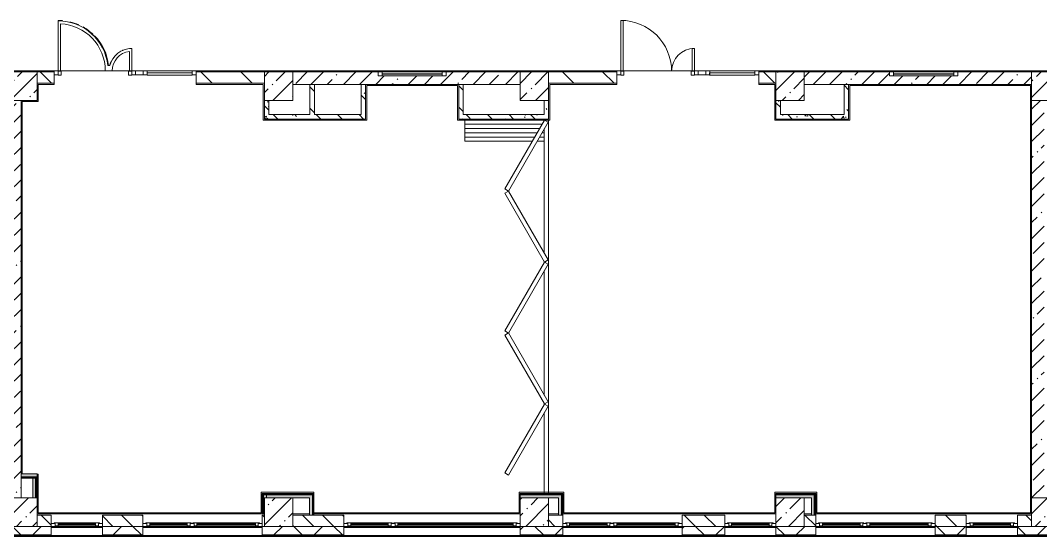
# Model space of a CAD drawing. Header units: millimetres. Extents: x -3708 to 187246, y -8553 to 29000.
# Drawn here: x 107853 to 125804, y -280 to 8808 of the extents above; entities that cross this region are included whole.
import ezdxf

# ---------------------------------------------------------------- set-up
doc = ezdxf.new("R2010")
doc.units = ezdxf.units.MM
for name, color, linetype, lineweight, true_color in [('A-DETL-GENF-4', 7, 'Continuous', 5, 0xaaaaaa), ('A-DOOR-4', 7, 'Continuous', 5, 0xaaaaaa), ('A-DOOR-FRAM-4', 7, 'Continuous', 5, 0xaaaaaa), ('A-FLOR-1', 7, 'Continuous', 5, 0xaaaaaa), ('A-WALL-4', 7, 'Continuous', 5, 0x737373), ('I-WALL-1', 7, 'Continuous', 5, 0xe7e7e7), ('I-WALL-2', 7, 'Continuous', 9, 0xe7e7e7), ('I-WALL-5', 7, 'Continuous', 5, 0x787878)]:
    doc.layers.add(name, color=color, linetype=linetype, lineweight=lineweight, true_color=true_color)
for name, color, linetype, lineweight in [('A-GLAZ-2', 7, 'Continuous', 5), ('A-GLAZ-CURT-2', 7, 'Continuous', 5), ('A-GLAZ-CWMG-2', 7, 'Continuous', 5), ('A-WALL', 7, 'Continuous', 9), ('A-WALL-2', 7, 'Continuous', 5), ('I-WALL-3', 7, 'Continuous', 5), ('S-COLS-2', 7, 'Continuous', 5)]:
    doc.layers.add(name, color=color, linetype=linetype, lineweight=lineweight)
pattern_1 = [(45, (60236.27, 0), (-285.1231, 285.1231), []), (45, (60521.4, 0), (-285.1231, 285.1231), [504.031, -100.806, 16.764, -84.042])]
pattern_2 = [(135, (60236.27, 0), (-353.5534, -353.5534), [])]
pattern_3 = [(135, (60236.3, 0), (-377.1708, -377.1708), [533.4, -88.9, 17.78, -88.9]), (135, (60236.3, 376.94), (-377.1708, -377.1708), []), (50, (60236.27, 0), (637.6445, -55.7866), [66.675, -733.425]), (355, (60236.3, 0), (-123.3494, 668.699), [53.34, -586.74]), (100.451, (60289.4, -4.65), (514.299, 612.908), [56.665, -623.315]), (46.184, (60236.3, 177.8), (948.776, -147.15), [100.012, -1100.137]), (96.636, (60315.3, 165.5), (830.909, 865.997), [84.998, -934.973]), (351.184, (60236.3, 177.8), (830.918, 865.988), [80.01, -880.11]), (21, (60325.17, 133.35), (530.6506, -357.9283), [66.675, -733.425]), (326, (60325.2, 133.35), (216.308, 644.6585), [53.34, -586.74]), (71.451, (60369.4, 103.5), (746.9596, 286.7243), [56.665, -623.315]), (37.5, (60236.27, 0), (10.8105, 295.9426), [16.764, -562.864, 16.764, -578.866, -588.962]), (37.5, (60236.27, 0), (10.8105, 295.9426), [-1175.258, 16.764, -572.198]), (7.5, (60236.27, 0), (233.8692, 350.6318), [16.764, -322.834, 16.764, -549.529, -224.472]), (7.5, (60236.27, 0), (233.8692, 350.6318), [-905.891, 16.764, -207.708]), (327.5, (60038.03, 0), (474.5678, -20.0513), [16.764, -205.486, 16.764, -676.656, -920.115]), (327.5, (60038.03, 0), (474.5678, -20.0513), [-915.67, 16.764, -903.351]), (317.5, (59949.13, 0), (518.4522, 88.9934), [16.764, -272.161, 16.764, -443.738, -653.415]), (317.5, (59949.13, 0), (518.4522, 88.9934), [-749.427, 16.764, -636.651])]
pattern_4 = [(45, (60236.3, 0), (-530.33, 530.33), []), (135, (60236.3, 0), (-530.33, -530.33), [])]

# ---------------------------------------------------------------- blocks, each defined once
blk = doc.blocks.new('BSC_Колонна _Прямоугольная - 500х500-V83-1_7_1_птичка')
at = {"layer": 'S-COLS-2'}
h = blk.add_hatch(dxfattribs=at)
h.set_pattern_fill('FP_96', color=256, style=0, pattern_type=2)
h.set_pattern_definition([(45, (-47660, -7650), (-285.123, 285.123), []), (45, (-47374.88, -7650), (-285.123, 285.123), [504.031, -100.806, 16.764, -84.042])])
h.paths.add_polyline_path([(-250, -250), (250, -250), (250, 250), (-250, 250), (-250, -222)])
for p, q in [((250, 250), (-250, 250)), ((-250, 250), (-250, -250)), ((250, -250), (250, 250)), ((-250, -250), (250, -250))]:
    blk.add_line(p, q, dxfattribs=at)
blk = doc.blocks.new('BSC_Колонна _Прямоугольная - 500х500-V84-1_7_1_птичка')
at = {"layer": 'S-COLS-2'}
h = blk.add_hatch(dxfattribs=at)
h.set_pattern_fill('FP_97', color=256, style=0, pattern_type=2)
h.set_pattern_definition([(45, (-52160, -7650), (-285.123, 285.123), []), (45, (-51874.88, -7650), (-285.123, 285.123), [504.031, -100.806, 16.764, -84.042])])
h.paths.add_polyline_path([(-250, -250), (250, -250), (250, 250), (-250, 250), (-250, -222)])
for p, q in [((250, 250), (-250, 250)), ((-250, 250), (-250, -250)), ((250, -250), (250, 250)), ((-250, -250), (250, -250))]:
    blk.add_line(p, q, dxfattribs=at)
blk = doc.blocks.new('BSC_Колонна _Прямоугольная - 500х500-V85-1_7_1_птичка')
at = {"layer": 'S-COLS-2'}
h = blk.add_hatch(dxfattribs=at)
h.set_pattern_fill('FP_98', color=256, style=0, pattern_type=2)
h.set_pattern_definition([(45, (-61160, -7650), (-285.1231, 285.1231), []), (45, (-60874.88, -7650), (-285.123, 285.123), [504.031, -100.806, 16.764, -84.042])])
h.paths.add_polyline_path([(-250, -250), (250, -250), (250, 250), (-250, 250), (-250, -222)])
for p, q in [((250, 250), (-250, 250)), ((-250, 250), (-250, -250)), ((250, -250), (250, 250)), ((-250, -250), (250, -250))]:
    blk.add_line(p, q, dxfattribs=at)
blk = doc.blocks.new('BSC_Колонна _Прямоугольная - 500х500-V88-1_7_1_птичка')
at = {"layer": 'S-COLS-2'}
h = blk.add_hatch(dxfattribs=at)
h.set_pattern_fill('FP_101', color=256, style=0, pattern_type=2)
h.set_pattern_definition([(45, (-47660, -150), (-285.123, 285.123), []), (45, (-47374.88, -150), (-285.123, 285.123), [504.031, -100.806, 16.764, -84.042])])
h.paths.add_polyline_path([(250, -250), (250, 250), (-250, 250), (-250, -250)])
for p, q in [((250, 250), (-250, 250)), ((-250, 250), (-250, -250)), ((250, -250), (250, 250)), ((-250, -250), (250, -250))]:
    blk.add_line(p, q, dxfattribs=at)
blk = doc.blocks.new('BSC_Колонна _Прямоугольная - 500х500-V89-1_7_1_птичка')
at = {"layer": 'S-COLS-2'}
h = blk.add_hatch(dxfattribs=at)
h.set_pattern_fill('FP_102', color=256, style=0, pattern_type=2)
h.set_pattern_definition([(45, (-52160, -150), (-285.123, 285.123), []), (45, (-51874.88, -150), (-285.123, 285.123), [504.031, -100.806, 16.764, -84.042])])
h.paths.add_polyline_path([(-250, -250), (250, -250), (250, 250), (-250, 250), (-250, -245)])
for p, q in [((250, 250), (-250, 250)), ((-250, 250), (-250, -250)), ((250, -250), (250, 250)), ((-250, -250), (250, -250))]:
    blk.add_line(p, q, dxfattribs=at)
blk = doc.blocks.new('BSC_Колонна _Прямоугольная - 500х500-V90-1_7_1_птичка')
at = {"layer": 'S-COLS-2'}
h = blk.add_hatch(dxfattribs=at)
h.set_pattern_fill('FP_103', color=256, style=0, pattern_type=2)
h.set_pattern_definition([(45, (-61160, -150), (-285.123, 285.123), []), (45, (-60874.88, -150), (-285.123, 285.123), [504.031, -100.806, 16.764, -84.042])])
h.paths.add_polyline_path([(111, -250), (250, -250), (250, 250), (-250, 250), (-250, -250)])
for p, q in [((250, 250), (-250, 250)), ((-250, 250), (-250, -250)), ((250, -250), (250, 250)), ((-250, -250), (250, -250))]:
    blk.add_line(p, q, dxfattribs=at)
blk = doc.blocks.new('BSC_Колонна _Прямоугольная - 500х500-V91-1_7_1_птичка')
at = {"layer": 'S-COLS-2'}
h = blk.add_hatch(dxfattribs=at)
h.set_pattern_fill('FP_104', color=256, style=0, pattern_type=2)
h.set_pattern_definition([(45, (-65660, -150), (-285.1231, 285.1231), []), (45, (-65374.88, -150), (-285.1231, 285.1231), [504.031, -100.806, 16.764, -84.042])])
h.paths.add_polyline_path([(250, -250), (250, 250), (-250, 250), (-250, -250)])
for p, q in [((250, 250), (-250, 250)), ((-250, 250), (-250, -250)), ((250, -250), (250, 250)), ((-250, -250), (250, -250))]:
    blk.add_line(p, q, dxfattribs=at)
blk = doc.blocks.new('BSC_Колонна _Прямоугольная - 500х500-V94-1_7_1_птичка')
at = {"layer": 'S-COLS-2'}
h = blk.add_hatch(dxfattribs=at)
h.set_pattern_fill('FP_107', color=256, style=0, pattern_type=2)
h.set_pattern_definition([(45, (-65660, -7650), (-285.1231, 285.1231), []), (45, (-65374.88, -7650), (-285.1231, 285.1231), [504.031, -100.806, 16.764, -84.042])])
h.paths.add_polyline_path([(-10, -250), (250, -250), (250, 22), (220, 22), (220, 30), (250, 30), (250, 250), (-250, 250), (-250, -250), (-30, -250)])
for p, q in [((220, 250), (-250, 250)), ((-250, 250), (-250, -250)), ((250, -250), (250, 22)), ((-250, -250), (250, -250))]:
    blk.add_line(p, q, dxfattribs=at)
blk = doc.blocks.new('120_Окно_СКБ_1Ст - 120_Окно_СКБ_1Ст 900х2500_h_-20664874-1_7_1_птичка')
at = {"layer": 'A-GLAZ-2'}
for p, q in [((-450, -127), (-450, -57)), ((-450, -57), (-380, -57)), ((450, -57), (-450, -57)), ((-380, -127), (-450, -127)), ((-450, -127), (-400, -127)), ((-380, -127), (-400, -127)), ((-400, -127), (-400, -137)), ((-400, -137), (400, -137)), ((400, -137), (-400, -137)), ((-380, -57), (-380, -127)), ((380, -87), (-380, -87)), ((-380, -87), (-380, -127)), ((-330, -137), (-330, -87)), ((-330, -107), (330, -107)), ((330, -117), (-330, -117)), ((330, -137), (330, -87)), ((380, -127), (380, -57)), ((380, -57), (450, -57)), ((380, -127), (380, -87)), ((450, -127), (380, -127)), ((400, -127), (380, -127)), ((400, -127), (450, -127)), ((400, -137), (400, -127)), ((450, -57), (450, -127))]:
    blk.add_line(p, q, dxfattribs=at)
blk = doc.blocks.new('120_Окно_СКБ_2Ст - 120_Окно_СКБ_2Ст 2100х2500 _мал створка справа_-V100-1_7_1_птичка')
at = {"layer": 'A-GLAZ-2'}
for p, q in [((-1050, -127), (-1050, -57)), ((-1050, -57), (-980, -57)), ((1050, -57), (-1050, -57)), ((-980, -127), (-1050, -127)), ((-1050, -127), (-1000, -127)), ((-980, -127), (-1000, -127)), ((-1000, -127), (-1000, -137)), ((-1000, -137), (170, -137)), ((170, -137), (-1000, -137)), ((-980, -57), (-980, -127)), ((150, -87), (-980, -87)), ((-980, -87), (-980, -127)), ((-930, -137), (-930, -87)), ((-930, -107), (100, -107)), ((100, -117), (-930, -117)), ((100, -137), (100, -87)), ((150, -127), (150, -57)), ((150, -57), (220, -57)), ((150, -127), (150, -87)), ((220, -127), (150, -127)), ((170, -127), (150, -127)), ((170, -127), (200, -127)), ((170, -137), (170, -127)), ((220, -127), (200, -127)), ((200, -127), (200, -137)), ((200, -137), (1000, -137)), ((1000, -137), (200, -137)), ((220, -57), (220, -127)), ((980, -87), (220, -87)), ((220, -87), (220, -127)), ((270, -137), (270, -87)), ((270, -107), (930, -107)), ((930, -117), (270, -117)), ((930, -137), (930, -87)), ((980, -127), (980, -57)), ((980, -57), (1050, -57)), ((980, -127), (980, -87)), ((1050, -127), (980, -127)), ((1000, -127), (980, -127)), ((1000, -127), (1050, -127)), ((1000, -137), (1000, -127)), ((1050, -57), (1050, -127))]:
    blk.add_line(p, q, dxfattribs=at)
blk = doc.blocks.new('120_Окно_СКБ_2Ст - 120_Окно_СКБ_2Ст 3100х2500 _мал_створка слева_-22446080-1_7_1_птичка')
at = {"layer": 'A-GLAZ-2'}
for p, q in [((-1550, -127), (-1550, -57)), ((-1550, -57), (-1480, -57)), ((1550, -57), (-1550, -57)), ((-1480, -127), (-1550, -127)), ((-1550, -127), (-1500, -127)), ((-1480, -127), (-1500, -127)), ((-1500, -127), (-1500, -137)), ((-1500, -137), (670, -137)), ((670, -137), (-1500, -137)), ((-1480, -57), (-1480, -127)), ((650, -87), (-1480, -87)), ((-1480, -87), (-1480, -127)), ((-1430, -137), (-1430, -87)), ((-1430, -107), (600, -107)), ((600, -117), (-1430, -117)), ((600, -137), (600, -87)), ((650, -127), (650, -57)), ((650, -57), (720, -57)), ((650, -127), (650, -87)), ((720, -127), (650, -127)), ((670, -127), (650, -127)), ((670, -127), (700, -127)), ((670, -137), (670, -127)), ((720, -127), (700, -127)), ((700, -127), (700, -137)), ((700, -137), (1500, -137)), ((1500, -137), (700, -137)), ((720, -57), (720, -127)), ((1480, -87), (720, -87)), ((720, -87), (720, -127)), ((770, -137), (770, -87)), ((770, -107), (1430, -107)), ((1430, -117), (770, -117)), ((1430, -137), (1430, -87)), ((1480, -127), (1480, -57)), ((1480, -57), (1550, -57)), ((1480, -127), (1480, -87)), ((1550, -127), (1480, -127)), ((1500, -127), (1480, -127)), ((1500, -127), (1550, -127)), ((1500, -137), (1500, -127)), ((1550, -57), (1550, -127))]:
    blk.add_line(p, q, dxfattribs=at)
blk = doc.blocks.new('DOR__перегородка__Прямоугольная - ТП-3_ Вн_ДПГ_6820х3300h-19315679-1_7_1_птичка')
at = {"layer": 'A-DOOR-4'}
for p, q in [((6445, 1474), (6820, 1474)), ((6445, 1474), (6445, 288)), ((6520, 1474), (6520, 244)), ((6595, 1474), (6595, 201)), ((6670, 1474), (6670, 158)), ((6745, 1474), (6745, 114)), ((6820, 1474), (6820, 0)), ((6445, 201), (6445, 75)), ((246, 75), (1664, 75)), ((246, 0), (6820, 0)), ((1814, 75), (1827, 75)), ((1977, 75), (4164, 75)), ((4314, 75), (4325, 75)), ((4475, 75), (6663, 75)), ((6520, 158), (6520, 75)), ((6595, 114), (6595, 75)), ((6813, 75), (6820, 75))]:
    blk.add_line(p, q, dxfattribs=at)
at = {"layer": 'A-DOOR-FRAM-4'}
for p, q in [((570, 707), (608, 772)), ((608, 772), (1820, 72)), ((1821, 72), (3033, 772)), ((3033, 772), (3071, 707)), ((3070, 707), (3107, 772)), ((3107, 772), (4320, 72)), ((4319, 72), (5532, 772)), ((5532, 772), (5569, 707)), ((5569, 707), (5607, 772)), ((5607, 772), (6819, 72)), ((1783, 7), (570, 707)), ((3071, 707), (1858, 7)), ((4282, 7), (3070, 707)), ((5569, 707), (4357, 7)), ((6781, 7), (5569, 707)), ((1820, 72), (1783, 7)), ((1858, 7), (1821, 72)), ((4320, 72), (4282, 7)), ((4357, 7), (4319, 72)), ((6819, 72), (6781, 7))]:
    blk.add_line(p, q, dxfattribs=at)
blk = doc.blocks.new('BSC_Колонна _Прямоугольная - 500х500-V103-1_7_1_птичка')
at = {"layer": 'S-COLS-2'}
h = blk.add_hatch(dxfattribs=at)
h.set_pattern_fill('FP_136', color=256, style=0, pattern_type=2)
h.set_pattern_definition([(45, (-56660, -150), (-285.123, 285.123), []), (45, (-56374.88, -150), (-285.123, 285.123), [504.031, -100.806, 16.764, -84.042])])
h.paths.add_polyline_path([(-34, -250), (250, -250), (250, 250), (-250, 250), (-250, -250)])
for p, q in [((250, 250), (-250, 250)), ((-250, 250), (-250, -250)), ((250, -250), (250, 250)), ((-250, -250), (250, -250))]:
    blk.add_line(p, q, dxfattribs=at)
blk = doc.blocks.new('BSC_Колонна _Прямоугольная - 500х500-V104-1_7_1_птичка')
at = {"layer": 'S-COLS-2'}
h = blk.add_hatch(dxfattribs=at)
h.set_pattern_fill('FP_137', color=256, style=0, pattern_type=2)
h.set_pattern_definition([(45, (-56660, -7650), (-285.123, 285.123), []), (45, (-56374.88, -7650), (-285.123, 285.123), [504.031, -100.806, 16.764, -84.042])])
h.paths.add_polyline_path([(-34, -250), (250, -250), (250, 250), (-250, 250), (-250, -250)])
for p, q in [((250, 250), (-250, 250)), ((-250, 250), (-250, -250)), ((250, -250), (250, 250)), ((-250, -250), (250, -250))]:
    blk.add_line(p, q, dxfattribs=at)
blk = doc.blocks.new('120_Окно_СКБ_1Ст - 120_Окно_СКБ_1Ст 900х2500_h_-V109-1_7_1_птичка')
at = {"layer": 'A-GLAZ-2'}
for p, q in [((-450, -127), (-450, -57)), ((-450, -57), (-380, -57)), ((450, -57), (-450, -57)), ((-380, -127), (-450, -127)), ((-450, -127), (-400, -127)), ((-380, -127), (-400, -127)), ((-400, -127), (-400, -137)), ((-400, -137), (400, -137)), ((400, -137), (-400, -137)), ((-380, -57), (-380, -127)), ((380, -87), (-380, -87)), ((-380, -87), (-380, -127)), ((-330, -137), (-330, -87)), ((-330, -107), (330, -107)), ((330, -117), (-330, -117)), ((330, -137), (330, -87)), ((380, -127), (380, -57)), ((380, -57), (450, -57)), ((380, -127), (380, -87)), ((450, -127), (380, -127)), ((400, -127), (380, -127)), ((400, -127), (450, -127)), ((400, -137), (400, -127)), ((450, -57), (450, -127))]:
    blk.add_line(p, q, dxfattribs=at)
blk = doc.blocks.new('120_Окно_СКБ_1Ст - 120_Окно_СКБ_1Ст 900х2500_h_-V118-1_7_1_птичка')
at = {"layer": 'A-GLAZ-2'}
for p, q in [((-450, -127), (-450, -57)), ((-450, -57), (-380, -57)), ((450, -57), (-450, -57)), ((-380, -127), (-450, -127)), ((-450, -127), (-400, -127)), ((-380, -127), (-400, -127)), ((-400, -127), (-400, -137)), ((-400, -137), (400, -137)), ((400, -137), (-400, -137)), ((-380, -57), (-380, -127)), ((380, -87), (-380, -87)), ((-380, -87), (-380, -127)), ((-330, -137), (-330, -87)), ((-330, -107), (330, -107)), ((330, -117), (-330, -117)), ((330, -137), (330, -87)), ((380, -127), (380, -57)), ((380, -57), (450, -57)), ((380, -127), (380, -87)), ((450, -127), (380, -127)), ((400, -127), (380, -127)), ((400, -127), (450, -127)), ((400, -137), (400, -127)), ((450, -57), (450, -127))]:
    blk.add_line(p, q, dxfattribs=at)
blk = doc.blocks.new('Прямоугольный импост - 50 x 70 мм-V198-1_7_1_птичка')
at = {"layer": 'A-GLAZ-CWMG-2'}
for p, q in [((-70, 35), (0, 35)), ((-70, -35), (-70, 35)), ((0, 35), (0, -35)), ((0, -35), (-70, -35))]:
    blk.add_line(p, q, dxfattribs=at)
blk = doc.blocks.new('Дверь_Витражная_остекление_ - ДВН_ДАО_Главный вход_1200 в свету-V206-1_7_1_птичка')
at = {"layer": 'A-DETL-GENF-4'}
for p, q in [((-607.5, 925), (-647.5, 925)), ((-647.5, 925), (-647.5, 917)), ((-607.5, 914.7), (-607.5, 925)), ((647.5, 430), (607.5, 430)), ((-647.5, 30), (-607.5, 30)), ((-592.5, 30), (-647.5, 30)), ((-607.5, 30), (-607.5, 37)), ((-592.5, -40), (-592.5, 30)), ((592.5, -40), (592.5, 30)), ((592.5, 30), (647.5, 30)), ((607.5, 37), (607.5, 30)), ((607.5, 30), (647.5, 30)), ((-647.5, -40), (-592.5, -40)), ((647.5, -40), (592.5, -40))]:
    blk.add_line(p, q, dxfattribs=at)
at = {"layer": 'A-DOOR-4'}
blk.add_line((-647.5, 925), (-647.5, 917), dxfattribs=at)
for centre, radius, start, end in [((-647.5, 30), 895, 84.89417, 90), ((-647.5, 30), 895, 66.09157, 76.75735), ((-647.5, 30), 895, 46.29046, 60.65283), ((-647.5, 30), 895, 6.49726, 44.08654), ((647.5, 30), 400, 111.27932, 114.05027), ((647.5, 30), 400, 152.83924, 163.42706), ((647.5, 30), 400, 132.31117, 137.0053), ((647.5, 30), 400, 178.97108, 180), ((-647.5, 30), 895, 360, 0.45558)]:
    blk.add_arc(centre, radius, start, end, dxfattribs=at)
blk = doc.blocks.new('Системная панель - Стемалит - 40мм-V200-1_7_1_птичка')
at = {"layer": 'A-GLAZ-CURT-2'}
for p, q in [((65, 35), (-65, 35)), ((-65, 35), (-65, -35)), ((65, -35), (65, 35)), ((-65, -35), (65, -35))]:
    blk.add_line(p, q, dxfattribs=at)
blk = doc.blocks.new('Прямоугольный импост - 50 x 70 мм-V201-1_7_1_птичка')
at = {"layer": 'A-GLAZ-CWMG-2'}
for p, q in [((-35, 35), (35, 35)), ((-35, -35), (-35, 35)), ((35, 35), (35, -35)), ((35, -35), (-35, -35))]:
    blk.add_line(p, q, dxfattribs=at)
blk = doc.blocks.new('Прямоугольный импост - 50 x 70 мм-V202-1_7_1_птичка')
at = {"layer": 'A-GLAZ-CWMG-2'}
for p, q in [((0, 35), (-70, 35)), ((-70, 35), (-70, -35)), ((0, -35), (0, 35)), ((-70, -35), (0, -35))]:
    blk.add_line(p, q, dxfattribs=at)
blk = doc.blocks.new('Системная панель - Стекло - 40мм-V207-1_7_1_птичка')
at = {"layer": 'A-GLAZ-CURT-2'}
for p, q in [((397.5, 0), (-397.5, 0)), ((-397.5, 0), (-397.5, -40)), ((397.5, -40), (397.5, 0)), ((-397.5, -40), (397.5, -40))]:
    blk.add_line(p, q, dxfattribs=at)
blk = doc.blocks.new('Прямоугольный импост - 50 x 70 мм-V204-1_7_1_птичка')
at = {"layer": 'A-GLAZ-CWMG-2'}
for p, q in [((-35, 35), (35, 35)), ((-35, -35), (-35, 35)), ((35, 35), (35, -35)), ((35, -35), (-35, -35))]:
    blk.add_line(p, q, dxfattribs=at)
blk = doc.blocks.new('Прямоугольный импост - 50 x 70 мм-V205-1_7_1_птичка')
at = {"layer": 'A-GLAZ-CWMG-2'}
blk.add_line((41770, 7918), (40975, 7918), dxfattribs=at)
blk = doc.blocks.new('Дверь_Витражная_остекление_ - ДВН_ДАО_Главный вход_1200 в свету-V208-1_7_1_птичка')
at = {"layer": 'A-DETL-GENF-4'}
for p, q in [((-607.5, 925), (-647.5, 925)), ((-647.5, 925), (-647.5, 35)), ((-607.5, 30), (-607.5, 925)), ((647.5, 430), (607.5, 430)), ((607.5, 430), (607.5, 30)), ((647.5, 35), (647.5, 430)), ((-647.5, 30), (-607.5, 30)), ((-592.5, 30), (-647.5, 30)), ((-592.5, -40), (-592.5, 30)), ((592.5, -40), (592.5, 30)), ((592.5, 30), (647.5, 30)), ((607.5, 30), (647.5, 30)), ((-647.5, -40), (-592.5, -40)), ((647.5, -40), (592.5, -40))]:
    blk.add_line(p, q, dxfattribs=at)
at = {"layer": 'A-DOOR-4'}
for p, q in [((-647.5, 925), (-647.5, 35)), ((647.5, 430), (647.5, 35))]:
    blk.add_line(p, q, dxfattribs=at)
for centre, radius, start, end in [((-647.5, 30), 895, 360, 90), ((647.5, 30), 400, 90, 180)]:
    blk.add_arc(centre, radius, start, end, dxfattribs=at)
blk = doc.blocks.new('Системная панель - Стекло - 40мм-V209-1_7_1_птичка')
at = {"layer": 'A-GLAZ-CURT-2'}
h = blk.add_hatch(dxfattribs=at)
h.set_pattern_fill('FP_204', color=256, style=0, pattern_type=2)
h.set_pattern_definition([(45, (-60642.5, -7383), (-1414.214, 1414.214), [1000, -3000]), (45, (-61642.5, -7883), (-1414.214, 1414.214), [3000, -1000]), (45, (-59642.5, -8383), (-1414.214, 1414.214), [1000, -3000])])
h.paths.add_polyline_path([(200, -40), (398, -35), (398, 0), (-398, 0), (-398, -40)])
for p, q in [((398, 0), (-398, 0)), ((-398, 0), (-398, -40)), ((398, -40), (398, 0)), ((-398, -40), (398, -40))]:
    blk.add_line(p, q, dxfattribs=at)
blk = doc.blocks.new('120_Окно_СКБ_1Ст - 120_Окно_СКБ_1Ст 400х1200 EI30-V211-1_7_1_птичка')
at = {"layer": 'A-GLAZ-2'}
for p, q in [((-600, 40), (-600, 110)), ((-600, 110), (-530, 110)), ((600, 110), (-600, 110)), ((-530, 40), (-600, 40)), ((-600, 40), (600, 40)), ((-530, 110), (-530, 40)), ((530, 80), (-530, 80)), ((530, 70), (-530, 70)), ((530, 40), (530, 110)), ((530, 110), (600, 110)), ((600, 40), (530, 40)), ((600, 110), (600, 40))]:
    blk.add_line(p, q, dxfattribs=at)

msp = doc.modelspace()

# ---------------------------------------------------------------- hatches: boundary and pattern name
at = {"layer": 'A-WALL-2'}
h = msp.add_hatch(dxfattribs=at)
h.set_pattern_fill('FP_93', color=256, style=0, pattern_type=2)
h.set_pattern_definition([(135, (60236.27, 0), (-176.7767, -176.7767), [])])
h.paths.add_polyline_path([(117396.3, -100), (117396.3, 100), (117146.3, 100), (117146.3, -100)])
h.paths.add_polyline_path([(108146.3, -100), (108396.3, -100), (108396.3, 100), (108146.3, 100)])
h.paths.add_polyline_path([(109296.3, -100), (110007.8, -100), (110007.8, 100), (109296.3, 100)])
h.paths.add_polyline_path([(125396.3, -100), (125646.3, -100), (125646.3, 100), (125396.3, 100)])
h.paths.add_polyline_path([(124295, -100), (124496.3, -100), (124496.3, 100), (123946.3, 100), (123946.3, -100)])
h.paths.add_polyline_path([(112107.8, -100), (112146.3, -94.7), (112146.3, 100), (112107.8, 100)])
h.paths.add_polyline_path([(121646.3, -100), (121846.3, -100), (121846.3, 100), (121646.3, 100), (121646.3, 42.9)])
h.paths.add_polyline_path([(112646.3, -100), (113546.3, -100), (113546.3, 100), (112646.3, 100), (112646.3, -25.1)])
h.paths.add_polyline_path([(119496.3, -100), (120246.3, -100), (120246.3, 100), (119496.3, 100)])
h = msp.add_hatch(dxfattribs=at)
h.set_pattern_fill('FP_111', color=256, style=0, pattern_type=2)
h.set_pattern_definition([(45, (60236.27, 0), (-353.5534, 353.5534), []), (135, (60236.27, 0), (-353.5534, -353.5534), [])])
h.paths.add_polyline_path([(135930.1, -250), (135936.3, -250), (135936.3, -100), (134216.3, -100), (134216.3, -250), (135928.3, -250)])
h.paths.add_polyline_path([(127296.3, -250), (130896.3, -250), (130896.3, -100), (127296.3, -100), (127296.3, -113)])
h.paths.add_polyline_path([(131796.3, -250), (132516.3, -250), (132516.3, -100), (131796.3, -101.8), (131796.3, -118)])
h.paths.add_polyline_path([(126153.3, -250), (126396.3, -250), (126396.3, -100), (125396.3, -100), (125396.3, -250)])
h.paths.add_polyline_path([(120246.3, -250), (120246.3, -100), (119496.3, -100), (119496.3, -250)])
h.paths.add_polyline_path([(121507.7, -250), (121846.3, -250), (121846.3, -100), (121146.3, -100), (121146.3, -250)])
h.paths.add_polyline_path([(117396.3, -250), (117396.3, -100), (116646.3, -100), (116646.3, -250), (116862.2, -250)])
h.paths.add_polyline_path([(123946.3, -250), (124496.3, -250), (124496.3, -100), (123946.3, -100), (123946.3, -121.3)])
h.paths.add_polyline_path([(113145.7, -250), (113546.3, -250), (113546.3, -100), (112107.8, -100), (112107.8, -250), (112216.6, -250)])
h.paths.add_polyline_path([(108396.3, -250), (108396.3, -100), (107646.3, -100), (107646.3, -250)])
h.paths.add_polyline_path([(103854.6, -250), (104546.3, -250), (104546.3, -100), (102973.8, -100), (102973.8, -250)])
h.paths.add_polyline_path([(109296.3, -250), (110007.8, -250), (110007.8, -100), (109296.3, -100), (109296.3, -157.7)])
h.paths.add_polyline_path([(99276.3, -250), (99276.3, -100), (98627.3, -100), (98627.3, -250), (99209, -250)])
h.paths.add_polyline_path([(100176.3, -250), (100873.8, -250), (100873.8, -100), (100176.3, -100), (100176.3, -180.4)])
at = {"layer": 'I-WALL-1'}
for points in [[(108137.7, 775), (108146.3, 775), (108146.3, 825), (107866.3, 820), (107866.3, 775), (108121.3, 775)], [(108121.3, 400), (108121.3, 750), (108071.3, 750), (108071.3, 400)], [(112216.6, 405), (112941.3, 405), (112941.3, 455), (112107.8, 455), (112107.8, 405), (112146.3, 405)], [(112991.3, 100), (112991.3, 455), (112941.3, 455), (112941.3, 100)], [(116862.2, 405), (117321.3, 405), (117321.3, 455), (116646.3, 455), (116646.3, 405)], [(121771.3, 405), (121821.3, 405), (121821.3, 455), (121146.3, 455), (121146.3, 405), (121646.3, 405)]]:
    msp.add_hatch(color=256, dxfattribs=at).paths.add_polyline_path(points)
h = msp.add_hatch(color=256, dxfattribs=at)
h.paths.add_polyline_path([(112132.8, 120), (112146.3, 120), (112146.3, 400), (112132.8, 405)])
h.paths.add_polyline_path([(112132.8, 455), (112182.8, 455), (112182.8, 480), (112132.8, 480)])
at = {"layer": 'I-WALL-2'}
for points in [[(117371.3, 100), (117371.3, 455), (117321.3, 455), (117321.3, 100)], [(121771.3, 100), (121821.3, 100), (121821.3, 405), (121771.3, 405), (121771.3, 120)]]:
    msp.add_hatch(color=256, dxfattribs=at).paths.add_polyline_path(points)
at = {"layer": 'I-WALL-3'}
h = msp.add_hatch(dxfattribs=at)
h.set_pattern_fill('FP_110', color=256, style=0, pattern_type=2)
h.set_pattern_definition(pattern_2)
h.paths.add_polyline_path([(112126.3, 7700), (112146.3, 7700), (112146.3, 7900), (110946.3, 7900), (110946.3, 7700), (111287.5, 7700)])
h.paths.add_polyline_path([(108166.3, 7700), (108446.3, 7700), (108446.3, 7900), (108146.3, 7900), (108146.3, 7700)])
h = msp.add_hatch(dxfattribs=at)
h.set_pattern_fill('FP_92', color=256, style=0, pattern_type=2)
h.set_pattern_definition(pattern_1)
h.paths.add_polyline_path([(114146.3, 7680), (116646.3, 7680), (116646.3, 7900), (115346.3, 7900), (115346.3, 7830), (114146.3, 7830), (114146.3, 7900), (112646.3, 7900), (112646.3, 7680), (113926.3, 7680)])
h = msp.add_hatch(dxfattribs=at)
h.set_pattern_fill('FP_110', color=256, style=0, pattern_type=2)
h.set_pattern_definition(pattern_2)
h.paths.add_polyline_path([(121126.3, 7700), (121146.3, 7700), (121146.3, 7900), (120846.3, 7900), (120846.3, 7700)])
h.paths.add_polyline_path([(118346.3, 7700), (118346.3, 7900), (117146.3, 7900), (117146.3, 7700), (117166.3, 7700)])
h = msp.add_hatch(dxfattribs=at)
h.set_pattern_fill('FP_92', color=256, style=0, pattern_type=2)
h.set_pattern_definition(pattern_1)
h.paths.add_polyline_path([(121646.3, 7680), (125646.3, 7680), (125646.3, 7900), (124346.3, 7900), (124346.3, 7830), (123146.3, 7830), (123146.3, 7900), (121646.3, 7900)])
h = msp.add_hatch(dxfattribs=at)
h.set_pattern_fill('FP_92', color=256, style=0, pattern_type=2)
h.set_pattern_definition(pattern_1)
h.paths.add_polyline_path([(107646.3, 400), (107866.3, 400), (107866.3, 7400), (107646.3, 7400), (107646.3, 702.3)])
h = msp.add_hatch(dxfattribs=at)
h.set_pattern_fill('FP_92', color=256, style=0, pattern_type=2)
h.set_pattern_definition(pattern_1)
h.paths.add_polyline_path([(125866.3, 400), (125866.3, 7400), (125646.3, 7400), (125646.3, 400)])
h = msp.add_hatch(dxfattribs=at)
h.set_pattern_fill('FP_203', color=256, style=0, pattern_type=2)
h.set_pattern_definition(pattern_4)
h.paths.add_polyline_path([(112646.3, 467.5), (113003.8, 467.5), (113003.8, 480), (112182.8, 478.9), (112182.8, 467.5), (112216.6, 467.5)])
h.paths.add_polyline_path([(112107.8, 467.5), (112132.8, 467.5), (112132.8, 480), (112107.8, 480)])
h = msp.add_hatch(dxfattribs=at)
h.set_pattern_fill('FP_203', color=256, style=0, pattern_type=2)
h.set_pattern_definition(pattern_4)
h.paths.add_polyline_path([(112991.3, 455), (112990.8, 467.5), (112182.8, 466.4), (112182.8, 455), (112941.3, 455)])
h.paths.add_polyline_path([(112107.8, 455), (112132.8, 455), (112132.8, 467.5), (112107.8, 467.5)])
h = msp.add_hatch(dxfattribs=at)
h.set_pattern_fill('FP_203', color=256, style=0, pattern_type=2)
h.set_pattern_definition(pattern_4)
h.paths.add_polyline_path([(113003.8, 100), (113003.8, 467.5), (112991.3, 467.5), (112991.3, 100)])
h = msp.add_hatch(dxfattribs=at)
h.set_pattern_fill('FP_203', color=256, style=0, pattern_type=2)
h.set_pattern_definition(pattern_4)
h.paths.add_polyline_path([(113016.3, 100), (113013.4, 480), (113003.8, 480), (113003.8, 100)])
h = msp.add_hatch(dxfattribs=at)
h.set_pattern_fill('FP_203', color=256, style=0, pattern_type=2)
h.set_pattern_definition(pattern_4)
h.paths.add_polyline_path([(116646.3, 467.5), (117383.8, 467.5), (117383.8, 480), (116646.3, 480)])
h = msp.add_hatch(dxfattribs=at)
h.set_pattern_fill('FP_203', color=256, style=0, pattern_type=2)
h.set_pattern_definition(pattern_4)
h.paths.add_polyline_path([(116646.3, 455), (117371.3, 455), (117370.8, 467.5), (116646.3, 467.5)])
h = msp.add_hatch(dxfattribs=at)
h.set_pattern_fill('FP_203', color=256, style=0, pattern_type=2)
h.set_pattern_definition(pattern_4)
h.paths.add_polyline_path([(117383.8, 100), (117383.8, 467.5), (117371.3, 467.5), (117371.3, 100)])
h = msp.add_hatch(dxfattribs=at)
h.set_pattern_fill('FP_203', color=256, style=0, pattern_type=2)
h.set_pattern_definition(pattern_4)
h.paths.add_polyline_path([(117396.3, 100), (117396.3, 480), (117383.8, 480), (117383.8, 100)])
h = msp.add_hatch(dxfattribs=at)
h.set_pattern_fill('FP_203', color=256, style=0, pattern_type=2)
h.set_pattern_definition(pattern_4)
h.paths.add_polyline_path([(121146.3, 467.5), (121846.3, 467.5), (121846.3, 480), (121146.3, 480)])
h = msp.add_hatch(dxfattribs=at)
h.set_pattern_fill('FP_203', color=256, style=0, pattern_type=2)
h.set_pattern_definition(pattern_4)
h.paths.add_polyline_path([(121146.3, 455), (121833.8, 455), (121833.8, 467.5), (121146.3, 467.5)])
at = {"layer": 'I-WALL-5'}
h = msp.add_hatch(dxfattribs=at)
h.set_pattern_fill('FP_122', color=256, style=0, pattern_type=2)
h.set_pattern_definition(pattern_3)
h.paths.add_polyline_path([(113026.3, 7150), (113026.3, 7680), (112946.3, 7680), (112946.3, 7150), (113016.3, 7150)])
h = msp.add_hatch(dxfattribs=at)
h.set_pattern_fill('FP_122', color=256, style=0, pattern_type=2)
h.set_pattern_definition(pattern_3)
h.paths.add_polyline_path([(113926.3, 7150), (113926.3, 7680), (113846.3, 7680), (113846.3, 7150)])
h = msp.add_hatch(dxfattribs=at)
h.set_pattern_fill('FP_122', color=256, style=0, pattern_type=2)
h.set_pattern_definition(pattern_3)
h.paths.add_polyline_path([(115646.3, 7070), (115646.3, 7680), (115566.3, 7680), (115566.3, 7070)])
h = msp.add_hatch(dxfattribs=at)
h.set_pattern_fill('FP_122', color=256, style=0, pattern_type=2)
h.set_pattern_definition(pattern_3)
h.paths.add_polyline_path([(122426.3, 7070), (122426.3, 7680), (122346.3, 7680), (122346.3, 7070)])
h = msp.add_hatch(dxfattribs=at)
h.set_pattern_fill('FP_122', color=256, style=0, pattern_type=2)
h.set_pattern_definition(pattern_3)
h.paths.add_polyline_path([(112146.3, 7070), (112226.3, 7070), (112226.3, 7400), (112146.3, 7400), (112146.3, 7150)])
h = msp.add_hatch(dxfattribs=at)
h.set_pattern_fill('FP_122', color=256, style=0, pattern_type=2)
h.set_pattern_definition(pattern_3)
h.paths.add_polyline_path([(117146.3, 7150), (117146.3, 7400), (117066.3, 7400), (117066.3, 7150), (117139.6, 7150)])
h = msp.add_hatch(dxfattribs=at)
h.set_pattern_fill('FP_122', color=256, style=0, pattern_type=2)
h.set_pattern_definition(pattern_3)
h.paths.add_polyline_path([(121146.3, 7070), (121226.3, 7070), (121226.3, 7400), (121146.3, 7400)])
h = msp.add_hatch(dxfattribs=at)
h.set_pattern_fill('FP_122', color=256, style=0, pattern_type=2)
h.set_pattern_definition(pattern_3)
h.paths.add_polyline_path([(113926.3, 7070), (113926.3, 7150), (112226.3, 7150), (112226.3, 7070), (113145.7, 7070)])
h = msp.add_hatch(dxfattribs=at)
h.set_pattern_fill('FP_122', color=256, style=0, pattern_type=2)
h.set_pattern_definition(pattern_3)
h.paths.add_polyline_path([(117139.6, 7070), (117146.3, 7070), (117146.3, 7150), (115646.3, 7150), (115646.3, 7070), (116862.2, 7070)])
h = msp.add_hatch(dxfattribs=at)
h.set_pattern_fill('FP_122', color=256, style=0, pattern_type=2)
h.set_pattern_definition(pattern_3)
h.paths.add_polyline_path([(121646.3, 7070), (122346.3, 7070), (122346.3, 7150), (121226.3, 7150), (121226.3, 7070)])

# ---------------------------------------------------------------- linework, layer by layer
at = {"layer": 'A-FLOR-1'}
for p, q in [((108516.3, 8800), (108516.3, 7920)), ((108556.3, 7920), (108556.3, 8749)), ((109771.3, 8260.7), (109771.3, 7920)), ((109811.3, 7920), (109811.3, 8313)), ((98976.3, 7920), (126152.6, 7920)), ((109429.4, 8012.8), (109391.4, 8012.8)), ((108446.3, 7680), (108166.3, 7680)), ((108166.3, 7680), (108166.3, 7380)), ((108446.3, 7700), (108446.3, 7680)), ((110946.3, 7680), (110946.3, 7700)), ((112126.3, 7680), (110946.3, 7680)), ((112126.3, 7050), (112126.3, 7680)), ((115546.3, 7660), (113946.3, 7660)), ((113946.3, 7660), (113946.3, 7050)), ((115546.3, 7050), (115546.3, 7660)), ((118346.3, 7680), (117166.3, 7680)), ((117166.3, 7680), (117166.3, 7050)), ((118346.3, 7700), (118346.3, 7680)), ((120846.3, 7680), (120846.3, 7700)), ((121126.3, 7680), (120846.3, 7680)), ((121126.3, 7050), (121126.3, 7680)), ((125626.3, 7660), (122446.3, 7660)), ((122446.3, 7660), (122446.3, 7050)), ((125626.3, 140), (125626.3, 7660)), ((108166.3, 7380), (107886.3, 7380)), ((107886.3, 7380), (107886.3, 825)), ((113946.3, 7050), (112126.3, 7050)), ((117073, 7050), (115546.3, 7050)), ((117166.3, 7050), (117079.5, 7050)), ((122446.3, 7050), (121126.3, 7050)), ((108146.3, 820), (108166.3, 820)), ((108166.3, 820), (108166.3, 140)), ((112087.8, 140), (112087.8, 500)), ((112087.8, 500), (113016.3, 500)), ((113016.3, 500), (113016.3, 480)), ((116626.3, 140), (116626.3, 500)), ((116626.3, 500), (117416.3, 500)), ((117416.3, 500), (117416.3, 140)), ((121126.3, 140), (121126.3, 500)), ((121126.3, 500), (121866.3, 500)), ((121866.3, 500), (121866.3, 140)), ((108166.3, 140), (112087.8, 140)), ((113016.3, 140), (116626.3, 140)), ((117416.3, 140), (121126.3, 140)), ((121866.3, 140), (125626.3, 140))]:
    msp.add_line(p, q, dxfattribs=at)
for centre, radius, start, end in [((108516.3, 7920), 880, 6.05535, 90), ((108516.3, 7920), 830, 360, 87.23769), ((109811.3, 7920), 393, 90, 166.33705), ((109811.3, 7920), 343, 96.69696, 180)]:
    msp.add_arc(centre, radius, start, end, dxfattribs=at)
at = {"layer": 'A-WALL'}
for p, q in [((113926.3, 7680), (113846.3, 7680)), ((115646.3, 7680), (115566.3, 7680)), ((122426.3, 7680), (122346.3, 7680)), ((107866.3, 825), (107866.3, 750)), ((107866.3, 775), (108146.3, 775)), ((107866.3, 762.5), (108133.8, 762.5)), ((108121.3, 750), (108071.3, 750)), ((108121.3, 400), (108121.3, 750)), ((108133.8, 400), (108133.8, 762.5)), ((113003.8, 467.5), (112107.8, 467.5)), ((112991.3, 455), (112107.8, 455)), ((112120.3, 480), (112120.3, 120)), ((112132.8, 480), (112132.8, 120)), ((112991.3, 100), (112991.3, 455)), ((113003.8, 100), (113003.8, 467.5)), ((117383.8, 467.5), (116646.3, 467.5)), ((117371.3, 455), (116646.3, 455)), ((117371.3, 455), (117371.3, 100)), ((117383.8, 467.5), (117383.8, 100)), ((121833.8, 467.5), (121146.3, 467.5)), ((121821.3, 455), (121146.3, 455)), ((121821.3, 455), (121821.3, 100)), ((121833.8, 467.5), (121833.8, 100)), ((108396.3, -100), (108146.3, -100)), ((110007.8, -100), (109296.3, -100)), ((112146.3, -100), (112107.8, -100)), ((113546.3, -100), (112646.3, -100)), ((117396.3, -100), (117146.3, -100)), ((120246.3, -100), (119496.3, -100)), ((121846.3, -100), (121646.3, -100)), ((124496.3, -100), (123946.3, -100)), ((125646.3, -100), (125396.3, -100)), ((107646.3, -250), (108396.3, -250)), ((107646.3, -253), (108396.3, -253)), ((109296.3, -250), (110007.8, -250)), ((109296.3, -253), (110007.8, -253)), ((112107.8, -250), (113546.3, -250)), ((112107.8, -253), (113546.3, -253)), ((116646.3, -250), (117396.3, -250)), ((116646.3, -253), (117396.3, -253)), ((119496.3, -250), (120246.3, -250)), ((119496.3, -253), (120246.3, -253)), ((121146.3, -250), (121846.3, -250)), ((121146.3, -253), (121846.3, -253)), ((123946.3, -250), (124496.3, -250)), ((123946.3, -253), (124496.3, -253)), ((125396.3, -250), (126396.3, -250)), ((125396.3, -253), (126396.3, -253))]:
    msp.add_line(p, q, dxfattribs=at)
at = {"layer": 'A-WALL-2'}
for p, q in [((108396.3, 100), (108146.3, 100)), ((108396.3, -258), (108396.3, 100)), ((110007.8, 100), (109296.3, 100)), ((109296.3, 100), (109296.3, -258)), ((110007.8, -258), (110007.8, 100)), ((112146.3, 100), (112107.8, 100)), ((112107.8, 100), (112107.8, -258)), ((113546.3, 100), (112646.3, 100)), ((113546.3, -258), (113546.3, 100)), ((117321.3, 100), (117146.3, 100)), ((117396.3, -258), (117396.3, 100)), ((120246.3, 100), (119496.3, 100)), ((119496.3, 100), (119496.3, -258)), ((120246.3, -258), (120246.3, 100)), ((121771.3, 100), (121646.3, 100)), ((121846.3, -258), (121846.3, 100)), ((124496.3, 100), (123946.3, 100)), ((123946.3, 100), (123946.3, -258)), ((124496.3, -258), (124496.3, 100)), ((125646.3, 100), (125396.3, 100)), ((125396.3, 100), (125396.3, -258)), ((108396.3, -100), (109296.3, -100)), ((110007.8, -100), (112107.8, -100)), ((113546.3, -100), (116646.3, -100)), ((116646.3, -100), (116646.3, -258)), ((117396.3, -100), (119496.3, -100)), ((120246.3, -100), (121146.3, -100)), ((121146.3, -100), (121146.3, -258)), ((121846.3, -100), (123946.3, -100)), ((124496.3, -100), (125396.3, -100)), ((110007.8, -258), (98627.3, -258)), ((124496.3, -258), (110007.8, -258)), ((124496.3, -258), (132516.3, -258))]:
    msp.add_line(p, q, dxfattribs=at)
at = {"layer": 'A-WALL-4'}
msp.add_line((132516.3, -280), (59946.3, -280), dxfattribs=at)
at = {"layer": 'I-WALL-3'}
for p, q in [((108446.3, 7900), (108146.3, 7900)), ((108446.3, 7700), (108446.3, 7900)), ((112146.3, 7900), (110946.3, 7900)), ((110946.3, 7900), (110946.3, 7700)), ((114146.3, 7900), (112646.3, 7900)), ((116646.3, 7900), (115346.3, 7900)), ((118346.3, 7900), (117146.3, 7900)), ((118346.3, 7700), (118346.3, 7900)), ((121146.3, 7900), (120846.3, 7900)), ((120846.3, 7900), (120846.3, 7700)), ((123146.3, 7900), (121646.3, 7900)), ((125646.3, 7900), (124346.3, 7900)), ((108146.3, 7700), (108446.3, 7700)), ((110946.3, 7700), (112146.3, 7700)), ((112646.3, 7680), (113846.3, 7680)), ((112946.3, 7680), (112946.3, 7150)), ((113026.3, 7150), (113026.3, 7680)), ((113846.3, 7680), (113846.3, 7150)), ((113926.3, 7070), (113926.3, 7680)), ((113926.3, 7680), (115566.3, 7680)), ((115566.3, 7680), (115566.3, 7070)), ((115646.3, 7150), (115646.3, 7680)), ((115646.3, 7680), (116646.3, 7680)), ((117146.3, 7700), (118346.3, 7700)), ((120846.3, 7700), (121146.3, 7700)), ((121646.3, 7680), (122346.3, 7680)), ((122346.3, 7680), (122346.3, 7150)), ((122426.3, 7070), (122426.3, 7680)), ((122426.3, 7680), (125646.3, 7680)), ((107866.3, 825), (107866.3, 7400)), ((112146.3, 7400), (112146.3, 7070)), ((112226.3, 7150), (112226.3, 7400)), ((117066.3, 7400), (117066.3, 7150)), ((117146.3, 7070), (117146.3, 7400)), ((121146.3, 7400), (121146.3, 7070)), ((121226.3, 7150), (121226.3, 7400)), ((125646.3, 7400), (125646.3, 400)), ((112146.3, 7070), (113926.3, 7070)), ((112946.3, 7150), (112226.3, 7150)), ((113846.3, 7150), (113026.3, 7150)), ((115566.3, 7070), (117146.3, 7070)), ((117066.3, 7150), (115646.3, 7150)), ((121146.3, 7070), (122426.3, 7070)), ((122346.3, 7150), (121226.3, 7150)), ((108146.3, 825), (107866.3, 825)), ((107866.3, 400), (107866.3, 750)), ((107866.3, 750), (108071.3, 750)), ((108071.3, 750), (108071.3, 400)), ((108146.3, 400), (108146.3, 825)), ((113016.3, 480), (112107.8, 480)), ((112107.8, 480), (112107.8, 120)), ((112107.8, 405), (112941.3, 405)), ((112182.8, 400), (112182.8, 480)), ((112941.3, 405), (112941.3, 100)), ((113016.3, 100), (113016.3, 480)), ((117396.3, 480), (116646.3, 480)), ((116646.3, 480), (116646.3, 405)), ((116646.3, 405), (117321.3, 405)), ((117321.3, 405), (117321.3, 100)), ((117396.3, 100), (117396.3, 480)), ((121846.3, 480), (121146.3, 480)), ((121146.3, 480), (121146.3, 405)), ((121146.3, 405), (121771.3, 405)), ((121771.3, 405), (121771.3, 100)), ((121846.3, 100), (121846.3, 480)), ((108146.3, 120), (112146.3, 120)), ((112646.3, 120), (112941.3, 120)), ((113015.6, 120), (116646.3, 120)), ((117146.3, 120), (117321.3, 120)), ((117321.3, 100), (117396.3, 100)), ((117395.6, 120), (121146.3, 120)), ((121646.3, 120), (121771.3, 120)), ((121771.3, 100), (121846.3, 100)), ((121845.5, 120), (125646.3, 120))]:
    msp.add_line(p, q, dxfattribs=at)

# ---------------------------------------------------------------- block references
at = {"layer": 'A-DOOR-4'}
for name, p in [('Дверь_Витражная_остекление_ - ДВН_ДАО_Главный вход_1200 в свету-V206-1_7_1_птичка', (109163.8, 7883)), ('Дверь_Витражная_остекление_ - ДВН_ДАО_Главный вход_1200 в свету-V208-1_7_1_птичка', (119063.8, 7883))]:
    msp.add_blockref(name, p, dxfattribs=at)
at = {"layer": 'A-DOOR-4', "rotation": 89.99999999999955}
msp.add_blockref('DOR__перегородка__Прямоугольная - ТП-3_ Вн_ДПГ_6820х3300h-19315679-1_7_1_птичка', (117146.3, 233.9), dxfattribs=at)
at = {"layer": 'A-GLAZ-2'}
for p in [(114746.3, 7790), (123746.3, 7790)]:
    msp.add_blockref('120_Окно_СКБ_1Ст - 120_Окно_СКБ_1Ст 400х1200 EI30-V211-1_7_1_птичка', p, dxfattribs=at)
at = {"layer": 'A-GLAZ-2', "rotation": 180}
for name, p in [('120_Окно_СКБ_1Ст - 120_Окно_СКБ_1Ст 900х2500_h_-20664874-1_7_1_птичка', (108846.3, -175)), ('120_Окно_СКБ_2Ст - 120_Окно_СКБ_2Ст 2100х2500 _мал створка справа_-V100-1_7_1_птичка', (111057.8, -175)), ('120_Окно_СКБ_2Ст - 120_Окно_СКБ_2Ст 3100х2500 _мал_створка слева_-22446080-1_7_1_птичка', (115096.3, -175)), ('120_Окно_СКБ_2Ст - 120_Окно_СКБ_2Ст 2100х2500 _мал створка справа_-V100-1_7_1_птичка', (118446.3, -175)), ('120_Окно_СКБ_1Ст - 120_Окно_СКБ_1Ст 900х2500_h_-V118-1_7_1_птичка', (120696.3, -175)), ('120_Окно_СКБ_2Ст - 120_Окно_СКБ_2Ст 2100х2500 _мал створка справа_-V100-1_7_1_птичка', (122896.3, -175)), ('120_Окно_СКБ_1Ст - 120_Окно_СКБ_1Ст 900х2500_h_-V109-1_7_1_птичка', (124946.3, -175))]:
    msp.add_blockref(name, p, dxfattribs=at)
at = {"layer": 'A-GLAZ-CURT-2'}
for name, p in [('Системная панель - Стемалит - 40мм-V200-1_7_1_птичка', (109946.3, 7883)), ('Системная панель - Стемалит - 40мм-V200-1_7_1_птичка', (119846.3, 7883)), ('Системная панель - Стекло - 40мм-V207-1_7_1_птичка', (110478.8, 7883)), ('Системная панель - Стекло - 40мм-V209-1_7_1_птичка', (120378.8, 7883))]:
    msp.add_blockref(name, p, dxfattribs=at)
at = {"layer": 'A-GLAZ-CWMG-2', "rotation": 180}
for p in [(108446.3, 7883), (118346.3, 7883)]:
    msp.add_blockref('Прямоугольный импост - 50 x 70 мм-V202-1_7_1_птичка', p, dxfattribs=at)
at = {"layer": 'A-GLAZ-CWMG-2', "extrusion": (0, 0, -1), "rotation": 180}
for name, p in [('Прямоугольный импост - 50 x 70 мм-V201-1_7_1_птичка', (-109846.3, 7883)), ('Прямоугольный импост - 50 x 70 мм-V204-1_7_1_птичка', (-110046.3, 7883)), ('Прямоугольный импост - 50 x 70 мм-V198-1_7_1_птичка', (-110946.3, 7883)), ('Прямоугольный импост - 50 x 70 мм-V201-1_7_1_птичка', (-119746.3, 7883)), ('Прямоугольный импост - 50 x 70 мм-V204-1_7_1_птичка', (-119946.3, 7883)), ('Прямоугольный импост - 50 x 70 мм-V198-1_7_1_птичка', (-120846.3, 7883))]:
    msp.add_blockref(name, p, dxfattribs=at)
at = {"layer": 'A-GLAZ-CWMG-2'}
for p in [(69106.3, 0), (79006.3, 0)]:
    msp.add_blockref('Прямоугольный импост - 50 x 70 мм-V205-1_7_1_птичка', p, dxfattribs=at)
at = {"layer": 'S-COLS-2'}
for name, p in [('BSC_Колонна _Прямоугольная - 500х500-V83-1_7_1_птичка', (107896.3, 7650)), ('BSC_Колонна _Прямоугольная - 500х500-V84-1_7_1_птичка', (112396.3, 7650)), ('BSC_Колонна _Прямоугольная - 500х500-V104-1_7_1_птичка', (116896.3, 7650)), ('BSC_Колонна _Прямоугольная - 500х500-V85-1_7_1_птичка', (121396.3, 7650)), ('BSC_Колонна _Прямоугольная - 500х500-V94-1_7_1_птичка', (125896.3, 7650)), ('BSC_Колонна _Прямоугольная - 500х500-V88-1_7_1_птичка', (107896.3, 150)), ('BSC_Колонна _Прямоугольная - 500х500-V89-1_7_1_птичка', (112396.3, 150)), ('BSC_Колонна _Прямоугольная - 500х500-V103-1_7_1_птичка', (116896.3, 150)), ('BSC_Колонна _Прямоугольная - 500х500-V90-1_7_1_птичка', (121396.3, 150)), ('BSC_Колонна _Прямоугольная - 500х500-V91-1_7_1_птичка', (125896.3, 150))]:
    msp.add_blockref(name, p, dxfattribs=at)

doc.saveas('drawing.dxf')
